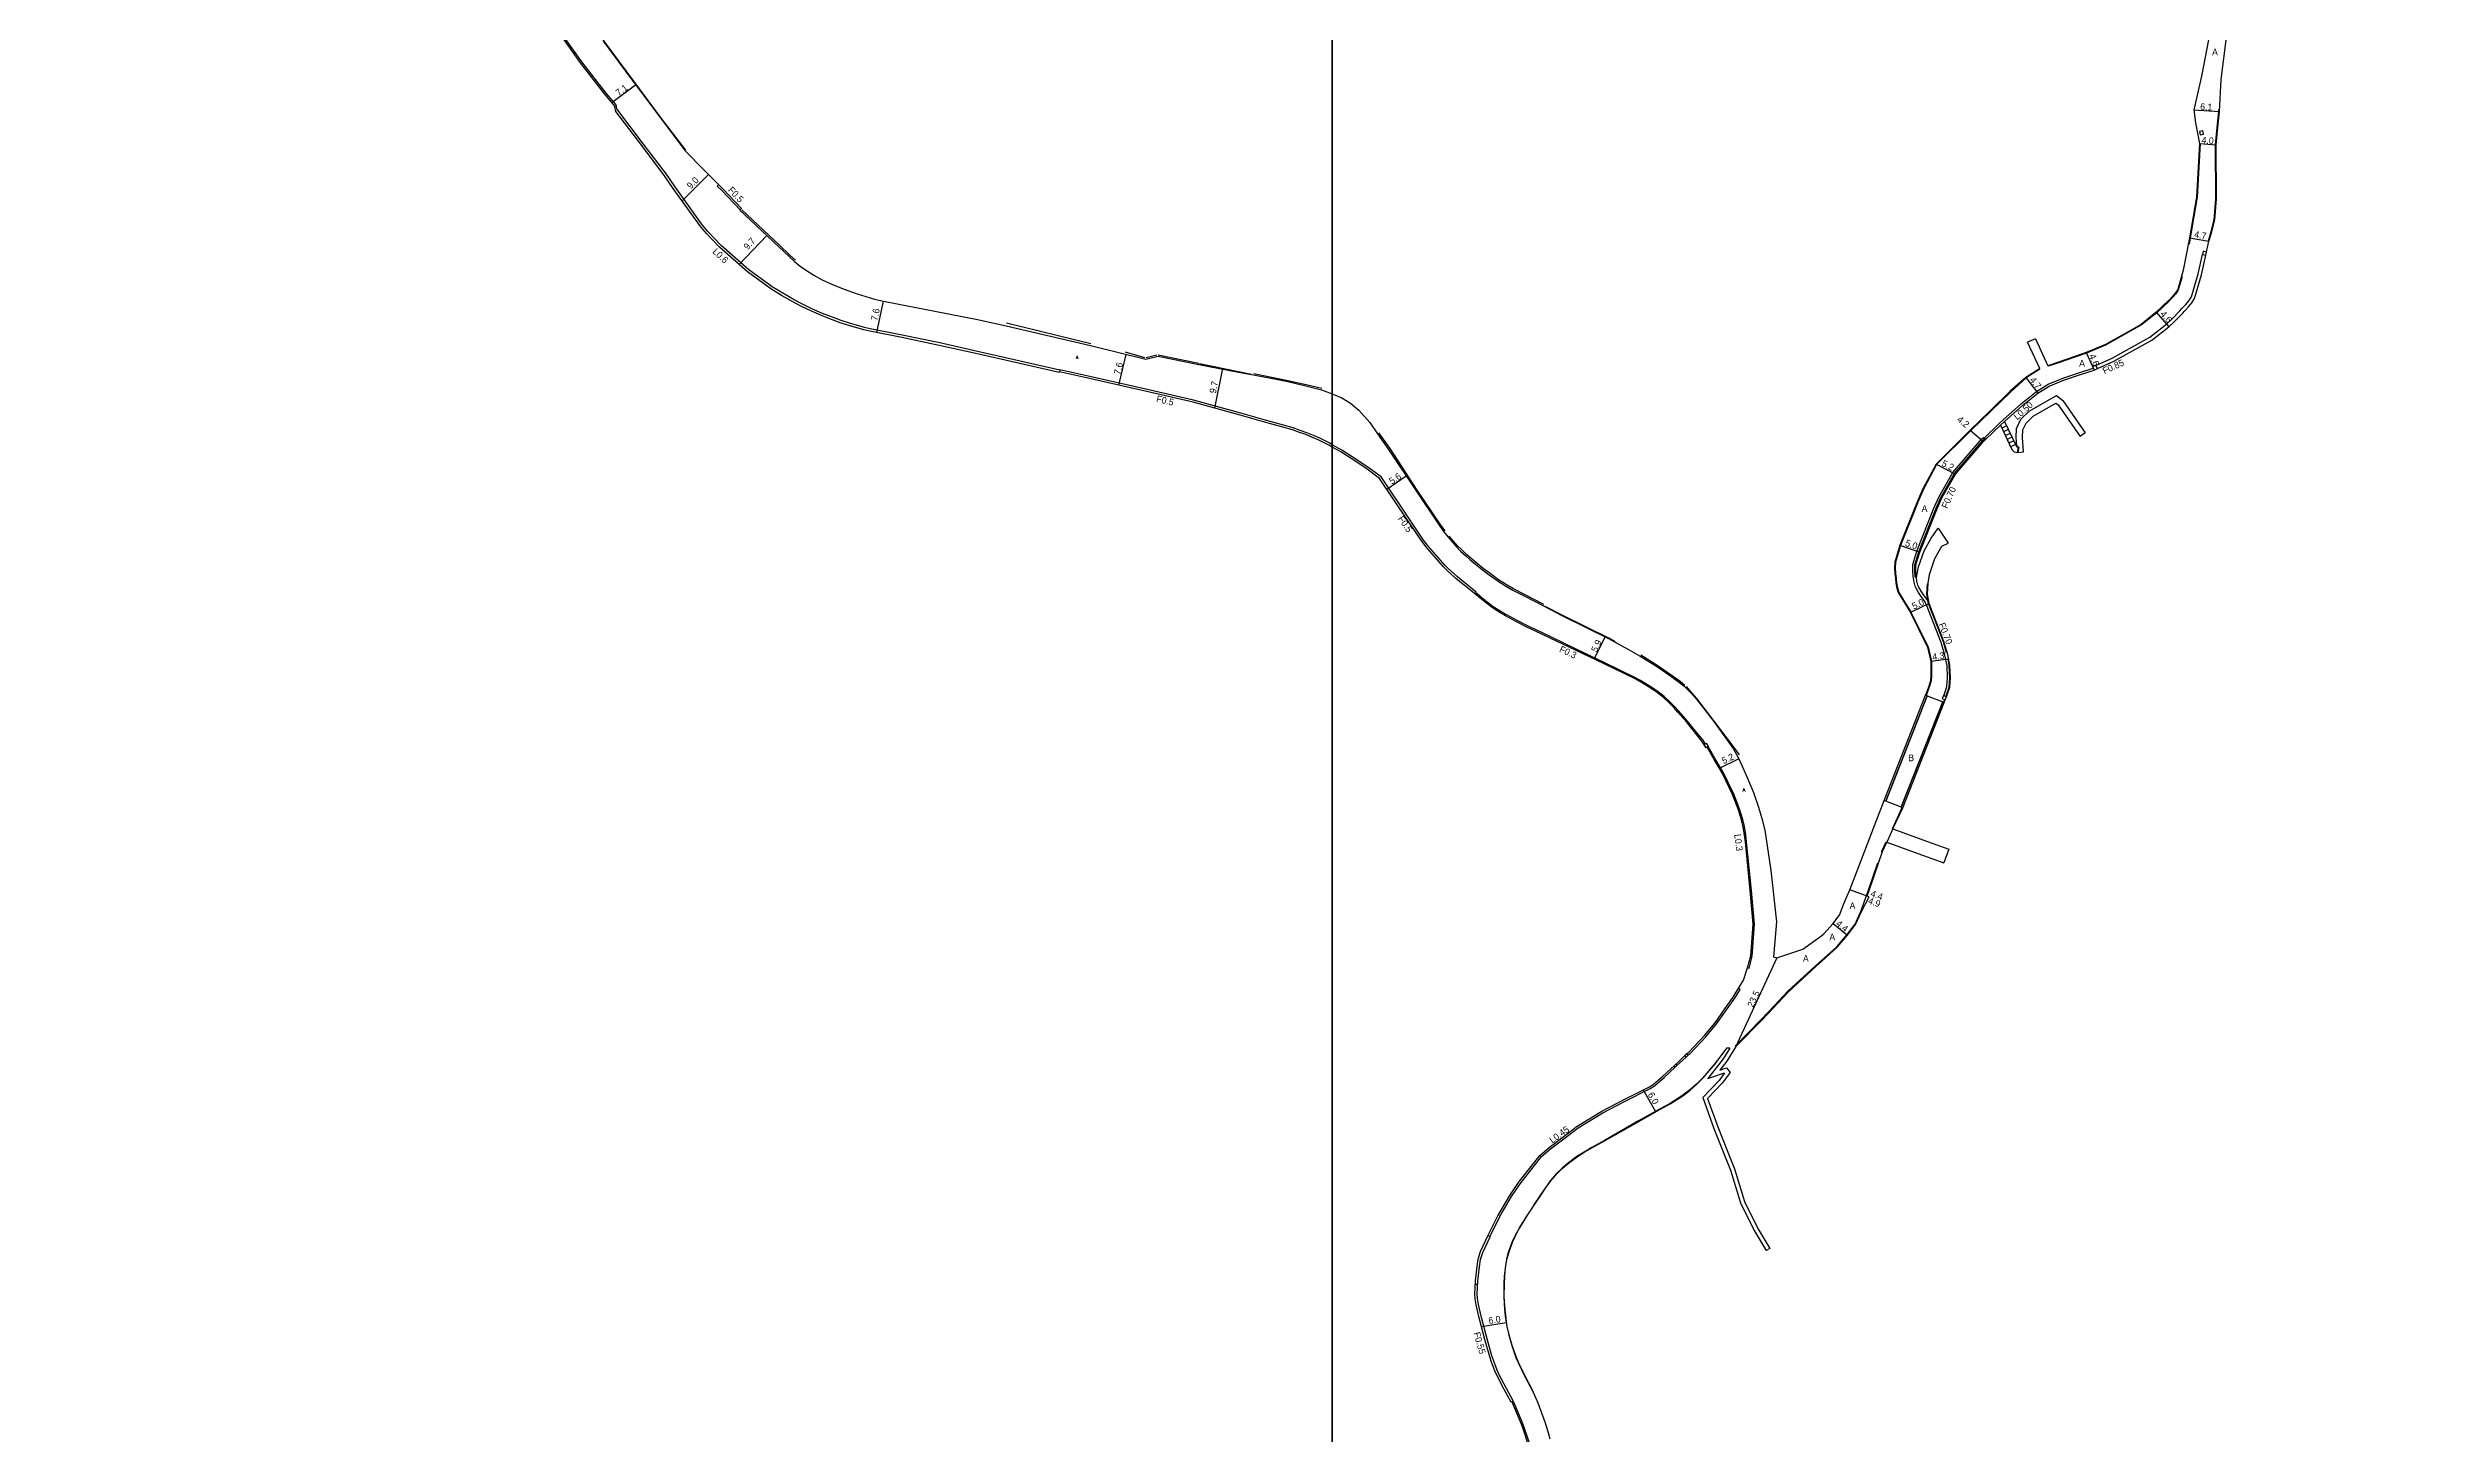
# Model space of a CAD drawing. Header units: metres. Extents: x -20000 to -16000, y -99000 to -96000.
# Drawn here: x -17908 to -17334, y -98171 to -97838 of the extents above; entities that cross this region are included whole.
import ezdxf

# ---------------------------------------------------------------- set-up
doc = ezdxf.new("R2010")
doc.units = ezdxf.units.M
doc.header["$LTSCALE"] = 2.5
for name, color, linetype in [('その他', 7, 'Continuous'), ('側溝・桝', 7, 'Continuous'), ('図郭', 7, 'Continuous'), ('幅員', 7, 'Continuous'), ('歩道・分離帯・安全施設', 7, 'Continuous'), ('舗装', 7, 'Continuous'), ('道路', 7, 'Continuous')]:
    doc.layers.add(name, color=color, linetype=linetype)
doc.styles.get("Standard").update_dxf_attribs({"font": ''})
doc.styles.add('YOKO_DECO', font='txt.shx', dxfattribs={"bigfont": 'extfont.shx'})
doc.styles.get('Standard').set_extended_font_data('@MS PGothic')

msp = doc.modelspace()

# ---------------------------------------------------------------- linework, layer by layer
at = {"layer": 'その他', "flags": 128}
for points in [[(-17438.61, -97927.97), (-17439.58, -97928.86)], [(-17439.58, -97928.86), (-17436.81, -97934.65), (-17436.3, -97935.21), (-17435.42, -97935.39)], [(-17438.61, -97927.97), (-17435.76, -97933.94), (-17435.65, -97934.06), (-17435.17, -97934.16)], [(-17435.17, -97934.16), (-17435.42, -97935.39)]]:
    msp.add_lwpolyline(points, dxfattribs=at)
at = {"layer": 'その他'}
for points in [[(-17438.12, -97928.99), (-17439.26, -97929.54)], [(-17437.69, -97929.89), (-17438.83, -97930.44)], [(-17437.26, -97930.8), (-17438.39, -97931.34)], [(-17436.83, -97931.7), (-17437.96, -97932.24)], [(-17436.4, -97932.6), (-17437.53, -97933.14)], [(-17435.96, -97933.5), (-17437.1, -97934.05)], [(-17435.3, -97934.13), (-17435.55, -97935.36)]]:
    msp.add_lwpolyline(points, dxfattribs=at)
at = {"layer": '側溝・桝'}
for points in [[(-17665.39, -97915.65), (-17674.9, -97913.49), (-17686.17, -97910.92), (-17694.19, -97909.11), (-17703.21, -97907.22), (-17710.9, -97905.68), (-17712.26, -97905.36), (-17715.91, -97904.32), (-17717.92, -97903.7), (-17719.98, -97902.94), (-17722.39, -97902), (-17724.92, -97900.88), (-17727.16, -97899.8), (-17729.2, -97898.75), (-17731.93, -97897.18), (-17734.44, -97895.61), (-17740.03, -97891.58), (-17746.67, -97885.67), (-17748.32, -97883.99), (-17749.8, -97882.46), (-17751.38, -97880.53), (-17757.7, -97871.65), (-17759.83, -97868.61), (-17765.31, -97861.35), (-17771.74, -97852.91), (-17771.94, -97851.98), (-17774.28, -97849.12), (-17780.14, -97841.65), (-17784.97, -97834.87)], [(-17747.25, -97871.1), (-17747.62, -97871.48), (-17746.57, -97872.52), (-17742.17, -97877.18)], [(-17600, -97933.52), (-17600.61, -97933.17), (-17601.68, -97932.6), (-17602.96, -97931.97), (-17604.52, -97931.29), (-17606.13, -97930.64), (-17607.66, -97930.09), (-17609.38, -97929.5), (-17616.33, -97927.56), (-17621.93, -97925.97), (-17633.27, -97922.82), (-17644.77, -97920.18), (-17658.91, -97917.02), (-17665.37, -97915.57), (-17665.49, -97916.06)], [(-17510.44, -98005.32), (-17510.98, -98004.46), (-17513.07, -98001.85), (-17514.67, -97999.85), (-17516.75, -97997.51), (-17517.75, -97996.41), (-17519, -97995.14), (-17520.29, -97994), (-17522.06, -97992.62), (-17523.87, -97991.37), (-17525.99, -97990.11), (-17527.31, -97989.38), (-17534.56, -97985.86), (-17541.44, -97982.58), (-17547.55, -97979.67), (-17551.21, -97977.92), (-17552.95, -97977.11), (-17555.63, -97975.76), (-17558.23, -97974.31), (-17559.55, -97973.56), (-17561.35, -97972.42), (-17563.5, -97970.75), (-17565.22, -97969.34), (-17565.54, -97969.09), (-17565.4, -97968.92), (-17569.94, -97965.27), (-17572.13, -97963.28), (-17572.92, -97962.52), (-17576.84, -97958.05), (-17578.11, -97956.41), (-17581.48, -97951.36), (-17588.24, -97941.25), (-17591.66, -97938.77), (-17595.19, -97936.41), (-17597.69, -97934.84), (-17600, -97933.52)], [(-17500.26, -98059.12), (-17499.92, -98059.2), (-17499.15, -98056.27), (-17498.61, -98048.64), (-17499.34, -98040.5), (-17500.5, -98028.82), (-17500.72, -98027.2), (-17501.06, -98025.19), (-17501.44, -98023.5), (-17501.81, -98022.2), (-17502.19, -98021.03), (-17502.63, -98019.85), (-17503.59, -98017.38), (-17506.14, -98012.12), (-17508.03, -98008.93), (-17509.73, -98005.94)], [(-17514.55, -98080.02), (-17514.54, -98080.01), (-17514.09, -98079.63), (-17510.31, -98075.62), (-17507.76, -98072.53), (-17505.35, -98069.17), (-17503.35, -98066.35), (-17502.08, -98064.29), (-17502.45, -98064.06)], [(-17562.17, -98123.64), (-17559.78, -98118.82), (-17556.94, -98113.96), (-17554.88, -98110.93), (-17549.74, -98104.4), (-17547.6, -98102.53), (-17544.08, -98099.89), (-17540.93, -98097.47), (-17535.04, -98093.91), (-17530.02, -98091.27), (-17523.64, -98088.03), (-17522.63, -98087.4), (-17520.34, -98085.42), (-17517.63, -98082.91)], [(-17517.23, -98082.55), (-17516.57, -98081.93), (-17515.05, -98080.5)], [(-17556.89, -98163.26), (-17556.53, -98163.06), (-17558.18, -98160.07), (-17559.89, -98156.8), (-17560.39, -98155.63), (-17561.23, -98153.52), (-17561.64, -98152.26), (-17562.81, -98148.17), (-17564.16, -98143), (-17564.85, -98139.88), (-17565.1, -98138.46), (-17565.17, -98137.39), (-17565.04, -98134.28), (-17564.61, -98130.9), (-17564.38, -98129.12), (-17563.85, -98127.4), (-17562.08, -98123.68), (-17562.63, -98123.42)], [(-17556.59, -98163.09), (-17554.53, -98167.83), (-17554.05, -98169.08), (-17552.27, -98174.46), (-17551.98, -98176.3), (-17551.89, -98177.23), (-17551.89, -98178.69), (-17552.1, -98183.62), (-17552.17, -98185.88), (-17552.17, -98188.12), (-17552.03, -98190.24), (-17551.01, -98198.39), (-17550.02, -98207.2), (-17549.05, -98215.71), (-17548.16, -98222.77), (-17548.5, -98222.81)]]:
    msp.add_lwpolyline(points, dxfattribs=at)
at = {"layer": '側溝・桝', "flags": 128}
for points in [[(-17391.6, -97859.15), (-17390.82, -97858.96), (-17391.02, -97858.18), (-17391.79, -97858.38)], [(-17391.05, -97887.87), (-17390.27, -97888.05), (-17390.1, -97887.27), (-17390.88, -97887.09)], [(-17417.11, -97915.64), (-17416.29, -97915.27), (-17416.64, -97914.5), (-17416.66, -97914.45), (-17417.48, -97914.82), (-17417.32, -97915.18)], [(-17453.56, -97994.48), (-17452.82, -97994.77), (-17452.53, -97994.02), (-17453.18, -97993.77), (-17453.28, -97993.73)]]:
    msp.add_lwpolyline(points, close=True, dxfattribs=at)
for points in [[(-17416.64, -97914.5), (-17412.77, -97912.74), (-17403.73, -97907.7), (-17399.66, -97904.55), (-17398.43, -97903.4), (-17396.52, -97901.42), (-17395.91, -97900.78), (-17395.06, -97899.87), (-17394.31, -97898.96), (-17393.73, -97898.06), (-17392.14, -97892.52), (-17391.1, -97887.86), (-17391.05, -97887.87)], [(-17438.94, -97927.59), (-17434.5, -97923.64), (-17430.91, -97920.73), (-17428.09, -97919.01), (-17424.35, -97917.51), (-17420.48, -97916.16), (-17417.32, -97915.18)], [(-17443.43, -97931.84), (-17439.93, -97928.5)], [(-17438.94, -97927.59), (-17439.93, -97928.5)], [(-17438.61, -97927.97), (-17439.58, -97928.86)], [(-17453.18, -97993.77), (-17452.93, -97993.12), (-17452.41, -97991.59), (-17452.25, -97989.51), (-17452.4, -97986.59), (-17452.91, -97984.03), (-17453.8, -97981.01), (-17457.33, -97971.93), (-17457.92, -97970.92), (-17458.59, -97969.96), (-17459.26, -97968.99), (-17459.84, -97967.99), (-17460.06, -97967.48), (-17460.31, -97966.53), (-17460.44, -97965.55), (-17460.49, -97965.1), (-17460.6, -97963.94), (-17460.62, -97962.77), (-17460.58, -97962.29), (-17459.62, -97959.06), (-17455.53, -97948.78), (-17454.28, -97945.97), (-17450.97, -97940.16), (-17444.14, -97932.23), (-17443.68, -97931.82)], [(-17460, -97965.39), (-17460.04, -97965.05), (-17460.15, -97963.91), (-17460.16, -97962.76), (-17460.13, -97962.35), (-17459.2, -97959.21), (-17455.11, -97948.95), (-17453.87, -97946.16), (-17450.59, -97940.42), (-17443.82, -97932.55), (-17443.38, -97932.15)], [(-17443.38, -97932.15), (-17443.68, -97931.82)], [(-17443.08, -97932.2), (-17443.43, -97931.84)], [(-17459.75, -97965.37), (-17460, -97965.39)], [(-17456.7, -97971.62), (-17457.28, -97970.61), (-17457.95, -97969.66), (-17458.61, -97968.7), (-17459.19, -97967.7), (-17459.39, -97967.23), (-17459.63, -97966.31), (-17459.75, -97965.37)]]:
    msp.add_lwpolyline(points, dxfattribs=at)
at = {"layer": '側溝・桝'}
for points in [[(-17510.23, -98005.18), (-17509.73, -98005.94), (-17510.19, -98006.25), (-17510.69, -98005.49)], [(-17517.53, -98082.23), (-17517.23, -98082.55), (-17517.63, -98082.91), (-17517.92, -98082.59)], [(-17514.85, -98079.7), (-17514.55, -98080.02), (-17515.05, -98080.5), (-17515.35, -98080.18)]]:
    msp.add_lwpolyline(points, close=True, dxfattribs=at)
at = {"layer": '図郭'}
for points in [[(-18400, -98400), (-17600, -98400), (-17600, -97800), (-18400, -97800)], [(-17600, -98400), (-16800, -98400), (-16800, -97800), (-17600, -97800)]]:
    msp.add_lwpolyline(points, close=True, dxfattribs=at)
at = {"layer": '幅員'}
for points in [[(-17772.91, -97851.39), (-17767.24, -97847.15)], [(-17756.02, -97875.02), (-17749.72, -97868.65)], [(-17742.35, -97890.3), (-17735.73, -97883.28)], [(-17709.3, -97906.6), (-17707.76, -97899.11)], [(-17651.25, -97919.25), (-17649.43, -97911.86)], [(-17628.21, -97924.75), (-17626.26, -97915.25)], [(-17586.9, -97944.16), (-17582.22, -97941.03)], [(-17537.11, -97985), (-17534.48, -97979.68)], [(-17507.05, -98011.2), (-17502.43, -98008.93)], [(-17525.34, -98088.4), (-17522.42, -98093.61)], [(-17564.18, -98145.15), (-17558.22, -98144.22)]]:
    msp.add_lwpolyline(points, dxfattribs=at)
at = {"layer": '幅員', "flags": 128}
for points in [[(-17393.11, -97853.15), (-17387.02, -97853.52)], [(-17391.75, -97861.24), (-17387.76, -97861.55)], [(-17394.15, -97883.86), (-17389.51, -97884.64)], [(-17402.15, -97901.74), (-17399.11, -97905.2)], [(-17418.96, -97911.43), (-17417.11, -97915.64)], [(-17433.45, -97917.39), (-17430.62, -97921.14)], [(-17446.83, -97930), (-17443.64, -97932.73)], [(-17455.02, -97938.21), (-17450.38, -97940.56)], [(-17463.69, -97957.65), (-17458.96, -97959.29)], [(-17456.7, -97971.62), (-17461.18, -97973.83)], [(-17452.01, -97984.98), (-17456.27, -97985.55)], [(-17471.6, -98041.86), (-17475.74, -98040.35)], [(-17471.13, -98042.03), (-17475.74, -98040.35)], [(-17479.72, -98048.47), (-17476.3, -98051.23)], [(-17493.28, -98056.66), (-17503.13, -98077.99)]]:
    msp.add_lwpolyline(points, dxfattribs=at)
at = {"layer": '歩道・分離帯・安全施設'}
for points in [[(-17755.19, -97862.81), (-17760.74, -97855.52), (-17767.68, -97846.27), (-17774.82, -97836.68), (-17780.21, -97829.29), (-17784.38, -97823.11), (-17788.96, -97816.25), (-17792.38, -97810.91), (-17797.87, -97802.58), (-17799.64, -97800)], [(-17728.88, -97889.26), (-17730.19, -97888.02), (-17732.71, -97885.63), (-17741.72, -97877.12)], [(-17657.96, -97909.28), (-17678.18, -97904.37)], [(-17644.97, -97912.64), (-17649.63, -97911.35)], [(-17642.1, -97912.07), (-17644.63, -97912.68)], [(-17632.02, -97914.06), (-17641.75, -97912.03)], [(-17619.4, -97916.64), (-17622.47, -97916.03), (-17631.88, -97914.1)], [(-17602.47, -97920.03), (-17606.27, -97919.16), (-17610.64, -97918.19), (-17613.41, -97917.63), (-17618.85, -97916.54)], [(-17572.91, -97954.2), (-17573.9, -97952.87), (-17579.57, -97944.4), (-17586.12, -97934.43), (-17588.8, -97930.69)], [(-17549.17, -97971.91), (-17553.84, -97969.51), (-17556.49, -97968.12), (-17557.98, -97967.27), (-17560.04, -97965.96), (-17562.11, -97964.47), (-17563.73, -97963.26), (-17566.67, -97960.86), (-17567.71, -97959.93), (-17568.9, -97958.79), (-17569.89, -97957.76), (-17571.92, -97955.46)], [(-17532.03, -97980.81), (-17533.61, -97979.99), (-17544.5, -97974.59), (-17548.87, -97972.33)], [(-17515.35, -97991.3), (-17516.48, -97990.39), (-17518.35, -97989), (-17521.51, -97986.81), (-17523.08, -97985.78), (-17525.88, -97984.01)], [(-17502.25, -98007.97), (-17503.52, -98006.23), (-17508.32, -97999.88), (-17512.45, -97994.47), (-17513.57, -97993.15), (-17514.92, -97991.58)], [(-17551.56, -98116.09), (-17549.88, -98113.6), (-17548.66, -98111.76), (-17547.52, -98110.2), (-17546.1, -98108.54), (-17544.76, -98107.23), (-17543.27, -98105.95), (-17541.21, -98104.46), (-17539.48, -98103.37), (-17537.66, -98102.29), (-17534.63, -98100.59), (-17526.39, -98095.95), (-17521.33, -98093.13), (-17518.84, -98091.74), (-17517.73, -98091.05), (-17515.82, -98089.78), (-17514.16, -98088.51), (-17512.48, -98087.05), (-17510.99, -98085.57), (-17509.98, -98084.4), (-17508.91, -98083.15), (-17508.26, -98082.38), (-17506.47, -98079.97), (-17505.3, -98078.38)], [(-17551.68, -98160.92), (-17553.82, -98156.79), (-17555.2, -98153.96), (-17555.77, -98152.62), (-17556.8, -98149.76), (-17557.3, -98148.09), (-17557.62, -98146.84), (-17557.97, -98145.2), (-17558.24, -98143.25), (-17558.49, -98141.12), (-17558.68, -98138.08), (-17558.67, -98134.78), (-17558.58, -98133.23), (-17558.47, -98131.84), (-17558.33, -98130.65), (-17558.07, -98129.08), (-17557.55, -98127.23), (-17556.72, -98124.93), (-17556.08, -98123.58), (-17555.6, -98122.63), (-17555, -98121.53), (-17553.15, -98118.49)], [(-17565.26, -98135.12), (-17565.61, -98135.1)]]:
    msp.add_lwpolyline(points, dxfattribs=at)
at = {"layer": '歩道・分離帯・安全施設', "flags": 128}
for points in [[(-17389.66, -97884.62), (-17389.66, -97884.6), (-17388.98, -97882.36), (-17388.27, -97879.55), (-17387.87, -97874.53), (-17387.91, -97861.55), (-17387.49, -97856.59), (-17387.17, -97853.51), (-17387.14, -97853.04)], [(-17391.6, -97861.25), (-17392.33, -97874.14), (-17394, -97883.89), (-17394.3, -97885.41)], [(-17395.98, -97893.23), (-17396.88, -97896.34), (-17397.49, -97897.28), (-17398.22, -97898.12), (-17398.98, -97898.93), (-17399.1, -97899.04), (-17402.05, -97901.85), (-17405.7, -97904.79), (-17414.32, -97909.6), (-17418.91, -97911.57), (-17421.7, -97912.51), (-17425.61, -97913.87), (-17428.05, -97914.71)], [(-17430.12, -97915.42), (-17433.36, -97917.51), (-17437.11, -97920.81), (-17441.92, -97925.5), (-17446.72, -97930.1), (-17454.9, -97938.31), (-17458.04, -97944.21), (-17459.35, -97947.16), (-17463.54, -97957.7), (-17464.75, -97961.76), (-17464.82, -97963.11), (-17464.74, -97964.46), (-17464.63, -97965.54), (-17464.5, -97966.72), (-17464.32, -97967.9), (-17464, -97968.99), (-17461.05, -97973.76), (-17456.96, -97982.07), (-17456.12, -97985.53), (-17456.11, -97987.47), (-17456.14, -97989.04), (-17456.23, -97990.23), (-17456.67, -97991.73), (-17457.39, -97993.71)], [(-17459.91, -97965.3), (-17459.94, -97965.04), (-17460.05, -97963.91), (-17460.06, -97962.76), (-17460.03, -97962.36), (-17459.1, -97959.24), (-17455.02, -97948.99), (-17453.78, -97946.2), (-17450.51, -97940.48), (-17443.75, -97932.62), (-17443.32, -97932.23)], [(-17456.83, -97971.68), (-17457.23, -97969.43), (-17457.08, -97966.95)], [(-17452.51, -97983.46), (-17453.28, -97980.83), (-17456.83, -97971.68)], [(-17452.67, -97993.97), (-17452.42, -97993.31), (-17451.87, -97991.7), (-17451.7, -97989.52), (-17451.85, -97986.52), (-17452.16, -97984.96)], [(-17453.21, -97995.37), (-17452.96, -97994.71)], [(-17465.5, -98025.69), (-17463.17, -98020.62)], [(-17468.07, -98031.3), (-17468.01, -98031.13), (-17466.97, -98028.88)], [(-17473.54, -98046.6), (-17473.06, -98045.54), (-17471.1, -98039.98), (-17468.98, -98033.92)], [(-17482.44, -98057.26), (-17478.88, -98054.05), (-17476.41, -98051.13), (-17474.47, -98048.62), (-17473.54, -98046.6)], [(-17493.79, -98068.14), (-17490.59, -98064.73), (-17483.95, -98058.62), (-17482.44, -98057.26)], [(-17503.23, -98077.89), (-17496.98, -98071.53), (-17493.79, -98068.14)]]:
    msp.add_lwpolyline(points, dxfattribs=at)
at = {"layer": '舗装', "flags": 128}
msp.add_lwpolyline([(-17465.37, -98025.76), (-17466.84, -98028.95)], dxfattribs=at)
at = {"layer": '道路'}
for points in [[(-17600, -97934.1), (-17600.85, -97933.61), (-17601.91, -97933.06), (-17603.18, -97932.43), (-17604.72, -97931.76), (-17606.31, -97931.11), (-17607.82, -97930.57), (-17609.53, -97929.99), (-17616.46, -97928.04), (-17622.07, -97926.46), (-17633.4, -97923.31), (-17644.88, -97920.68), (-17659.02, -97917.51), (-17665.49, -97916.06), (-17665.52, -97916.22), (-17675.03, -97914.06), (-17686.3, -97911.49), (-17694.32, -97909.68), (-17703.33, -97907.8), (-17711.02, -97906.25), (-17712.41, -97905.93), (-17716.08, -97904.88), (-17718.11, -97904.25), (-17720.19, -97903.49), (-17722.62, -97902.54), (-17725.17, -97901.41), (-17727.42, -97900.32), (-17729.48, -97899.26), (-17732.23, -97897.69), (-17734.77, -97896.1), (-17740.39, -97892.04), (-17747.07, -97886.09), (-17748.73, -97884.4), (-17750.24, -97882.85), (-17751.85, -97880.88), (-17758.18, -97871.99), (-17760.31, -97868.95), (-17765.78, -97861.71), (-17772.01, -97853.52), (-17772.24, -97852.41), (-17772.15, -97852.32), (-17774.59, -97849.36), (-17780.45, -97841.88), (-17785.29, -97835.1)], [(-17774.96, -97836.77), (-17767.83, -97846.37), (-17760.89, -97855.65), (-17755.31, -97862.95), (-17751.03, -97867.36), (-17746.19, -97872.15), (-17741.78, -97876.81), (-17742.18, -97877.19), (-17732.92, -97885.92), (-17730.39, -97888.32), (-17729.11, -97889.55), (-17727.72, -97890.66), (-17726.43, -97891.56), (-17724.43, -97892.81), (-17722.45, -97893.91), (-17719.96, -97895.08), (-17717.41, -97896.1), (-17714.04, -97897.3), (-17709.92, -97898.57), (-17707.76, -97899.11), (-17688.86, -97902.72), (-17685.16, -97903.51), (-17678.27, -97905), (-17658.03, -97909.74), (-17644.73, -97913.01), (-17641.8, -97912.27), (-17632.06, -97914.24), (-17622.49, -97916.11), (-17619.41, -97916.7), (-17613.44, -97917.82), (-17610.67, -97918.38), (-17606.32, -97919.37), (-17602.58, -97920.38), (-17600, -97921.28)], [(-17438.61, -97927.97), (-17434.18, -97924.02), (-17430.62, -97921.14), (-17427.87, -97919.46), (-17424.17, -97917.98), (-17420.33, -97916.64), (-17417.11, -97915.64), (-17416.29, -97915.27), (-17412.38, -97913.5), (-17403.26, -97908.41), (-17399.11, -97905.2), (-17397.83, -97904.01), (-17395.9, -97902.01), (-17395.29, -97901.36), (-17394.43, -97900.43), (-17393.62, -97899.46), (-17392.95, -97898.41), (-17391.31, -97892.73), (-17390.27, -97888.05), (-17389.51, -97884.64), (-17388.84, -97882.4), (-17388.12, -97879.58), (-17387.72, -97874.53), (-17387.76, -97861.55), (-17387.34, -97856.61), (-17387.02, -97853.52), (-17386.55, -97845.84), (-17385.21, -97835.12)], [(-17600, -97921.28), (-17599.98, -97921.28), (-17597.72, -97922.28), (-17595.58, -97923.56), (-17593.6, -97925.27), (-17590.93, -97928.19), (-17589.1, -97930.89), (-17586.46, -97934.68), (-17579.84, -97944.59), (-17574.16, -97953.08), (-17573.17, -97954.4), (-17572.17, -97955.71), (-17570.17, -97958.01), (-17569.17, -97959.05), (-17567.95, -97960.18), (-17566.9, -97961.13), (-17563.95, -97963.54), (-17562.35, -97964.74), (-17560.18, -97966.27), (-17558.13, -97967.53), (-17556.61, -97968.41), (-17553.95, -97969.8), (-17549.31, -97972.23), (-17544.54, -97974.69), (-17533.66, -97980.08), (-17532.07, -97980.9), (-17528.84, -97982.68), (-17526.03, -97984.26), (-17523.22, -97986.05), (-17521.66, -97987.04), (-17518.5, -97989.24), (-17516.61, -97990.6), (-17515.47, -97991.49), (-17513.72, -97993.26), (-17512.56, -97994.58), (-17508.41, -97999.95), (-17503.73, -98006.42), (-17502.58, -98008.62), (-17501.57, -98010.67), (-17500.34, -98013.39), (-17498.84, -98017.04), (-17497.62, -98020.56), (-17496.82, -98023.21), (-17496.17, -98026.05), (-17494.7, -98035.73), (-17493.37, -98048.09), (-17494.02, -98056.44), (-17493.28, -98056.66)], [(-17510.19, -98006.25), (-17511.24, -98004.65), (-17513.32, -98002.04), (-17514.91, -98000.06), (-17516.99, -97997.72), (-17517.98, -97996.63), (-17519.22, -97995.37), (-17520.5, -97994.24), (-17522.25, -97992.87), (-17524.05, -97991.64), (-17526.15, -97990.39), (-17527.45, -97989.66), (-17534.7, -97986.15), (-17541.58, -97982.87), (-17547.68, -97979.96), (-17551.34, -97978.2), (-17553.09, -97977.4), (-17555.78, -97976.04), (-17558.39, -97974.59), (-17559.72, -97973.84), (-17561.53, -97972.68), (-17563.7, -97971), (-17565.42, -97969.59), (-17570.29, -97965.68), (-17572.5, -97963.66), (-17573.3, -97962.86), (-17577.23, -97958.37), (-17578.52, -97956.7), (-17581.9, -97951.64), (-17588.61, -97941.61), (-17591.95, -97939.18), (-17595.47, -97936.83), (-17597.95, -97935.27), (-17600, -97934.1)], [(-17550.12, -98104.11), (-17547.88, -98102.19), (-17544.35, -98099.54), (-17541.18, -98097.11), (-17535.26, -98093.53), (-17530.22, -98090.88), (-17523.85, -98087.65), (-17522.88, -98087.04), (-17520.63, -98085.1), (-17516.87, -98081.62), (-17514.83, -98079.69), (-17514.39, -98079.31), (-17510.64, -98075.33), (-17508.1, -98072.26), (-17505.71, -98068.91), (-17503.72, -98066.11), (-17501.87, -98063.11), (-17501.3, -98062.04), (-17500.26, -98059.12), (-17499.49, -98056.2), (-17498.9, -98048.62), (-17499.66, -98040.53), (-17500.82, -98028.85), (-17501.04, -98027.24), (-17501.37, -98025.25), (-17501.75, -98023.58), (-17502.12, -98022.29), (-17502.5, -98021.14), (-17502.93, -98019.97), (-17503.89, -98017.51), (-17506.42, -98012.28), (-17508.31, -98009.09), (-17510, -98006.12), (-17510.19, -98006.25)], [(-17504.51, -98078.35), (-17505.36, -98078.35), (-17506.49, -98079.91), (-17508.33, -98082.29), (-17509, -98083.1), (-17510.03, -98084.37), (-17511.05, -98085.5), (-17512.55, -98086.98), (-17514.22, -98088.44), (-17515.86, -98089.69), (-17517.78, -98090.96), (-17518.88, -98091.66), (-17521.4, -98093.04), (-17526.44, -98095.86), (-17534.62, -98100.54), (-17537.67, -98102.23), (-17539.52, -98103.32), (-17541.24, -98104.4), (-17543.3, -98105.88), (-17544.81, -98107.18), (-17546.17, -98108.48), (-17547.58, -98110.14), (-17548.71, -98111.72), (-17549.93, -98113.58), (-17551.58, -98116.07), (-17553.19, -98118.46), (-17555.06, -98121.49), (-17555.66, -98122.59), (-17556.15, -98123.54), (-17556.8, -98124.9), (-17557.67, -98127.2), (-17558.18, -98129.06), (-17558.42, -98130.63), (-17558.58, -98131.84), (-17558.68, -98133.22), (-17558.77, -98134.79), (-17558.79, -98138.1), (-17558.61, -98141.12), (-17558.37, -98143.26), (-17558.06, -98145.2), (-17557.7, -98146.84), (-17557.39, -98148.1), (-17556.88, -98149.78), (-17555.88, -98152.64), (-17555.3, -98153.99), (-17553.92, -98156.84), (-17551.79, -98160.98), (-17550.62, -98163.48), (-17548.91, -98168.28), (-17548.24, -98170.36), (-17547.73, -98172.12)], [(-17504.51, -98078.35), (-17506.12, -98080.95), (-17509.82, -98085.62), (-17505.79, -98084.3)], [(-17556.89, -98163.26), (-17557.04, -98163.34), (-17558.69, -98160.35), (-17560.41, -98157.05), (-17560.92, -98155.85), (-17561.78, -98153.71), (-17562.19, -98152.43), (-17563.34, -98148.3), (-17564.72, -98143.14), (-17565.42, -98139.99), (-17565.67, -98138.53), (-17565.75, -98137.39), (-17565.62, -98134.23), (-17565.18, -98130.82), (-17564.94, -98128.99), (-17564.39, -98127.19), (-17562.63, -98123.42), (-17560.2, -98118.59), (-17557.34, -98113.71), (-17555.26, -98110.65), (-17550.12, -98104.11)], [(-17556.89, -98163.26), (-17554.85, -98167.96), (-17554.37, -98169.2), (-17552.61, -98174.54), (-17552.32, -98176.34), (-17552.24, -98177.25), (-17552.23, -98178.69), (-17552.44, -98183.61), (-17552.51, -98185.87), (-17552.51, -98188.13), (-17552.37, -98190.27), (-17551.35, -98198.43), (-17550.36, -98207.24), (-17549.38, -98215.75), (-17548.5, -98222.81), (-17549.76, -98225.75)]]:
    msp.add_lwpolyline(points, dxfattribs=at)
at = {"layer": '道路', "flags": 128}
for points in [[(-17389.23, -97834.3), (-17391.29, -97845.07), (-17393.11, -97853.15), (-17392.77, -97856.23), (-17391.75, -97861.24), (-17392.48, -97874.12), (-17394.15, -97883.86), (-17395.67, -97891.6), (-17397.02, -97896.27), (-17397.61, -97897.19), (-17398.33, -97898.02), (-17399.09, -97898.82), (-17399.2, -97898.94), (-17402.15, -97901.74), (-17405.78, -97904.67), (-17414.39, -97909.47), (-17418.96, -97911.43), (-17421.75, -97912.37), (-17425.66, -97913.73), (-17428.18, -97914.59)], [(-17431.19, -97908.13), (-17433.08, -97908.93)], [(-17430.13, -97915.26), (-17433.08, -97908.93)], [(-17430.13, -97915.26), (-17433.08, -97908.93)], [(-17431.19, -97908.13), (-17428.18, -97914.59)], [(-17431.19, -97908.13), (-17428.18, -97914.59)], [(-17430.13, -97915.26), (-17430.19, -97915.28), (-17433.45, -97917.39), (-17437.21, -97920.7), (-17442.03, -97925.39), (-17446.83, -97930), (-17455.02, -97938.21), (-17458.17, -97944.14), (-17459.49, -97947.1), (-17463.69, -97957.65), (-17464.9, -97961.74), (-17464.97, -97963.09), (-17464.89, -97964.46), (-17464.78, -97965.56), (-17464.65, -97966.75), (-17464.46, -97967.93), (-17464.14, -97969.04), (-17461.18, -97973.83), (-17457.1, -97982.12), (-17456.27, -97985.55), (-17456.26, -97987.46), (-17456.29, -97989.03), (-17456.38, -97990.21), (-17456.81, -97991.69), (-17457.53, -97993.66)], [(-17435.17, -97934.16), (-17435.65, -97933.68), (-17435.77, -97931.82), (-17435.72, -97929.6), (-17434.65, -97927.43), (-17432.64, -97925.46), (-17426.15, -97921.73), (-17424.59, -97922.92), (-17419.21, -97930.69)], [(-17459.75, -97965.37), (-17459.79, -97965.03), (-17459.9, -97963.9), (-17459.91, -97962.76), (-17459.88, -97962.38), (-17458.96, -97959.29), (-17454.88, -97949.05), (-17453.64, -97946.26), (-17450.38, -97940.56), (-17443.64, -97932.73), (-17443.08, -97932.2), (-17439.58, -97928.86)], [(-17439.58, -97928.86), (-17436.81, -97934.65), (-17436.3, -97935.21), (-17435.42, -97935.39)], [(-17438.61, -97927.97), (-17435.76, -97933.94), (-17435.65, -97934.06), (-17435.17, -97934.16)], [(-17435.42, -97935.39), (-17434.05, -97935.25), (-17434.27, -97931.79), (-17434.22, -97929.96), (-17433.42, -97928.32), (-17431.73, -97926.66), (-17426.26, -97923.53), (-17425.69, -97923.96), (-17420.44, -97931.54)], [(-17419.21, -97930.69), (-17420.44, -97931.54)], [(-17459.75, -97965.37), (-17459.21, -97962.82), (-17457.92, -97958.97), (-17456.24, -97955.99), (-17454.51, -97953.54)], [(-17456.7, -97971.62), (-17457.08, -97969.42), (-17456.92, -97966.77), (-17456.62, -97964.69), (-17455.33, -97960.84), (-17453.65, -97957.86), (-17452.14, -97957.15)], [(-17454.51, -97953.54), (-17452.14, -97957.15)], [(-17453.07, -97995.42), (-17452.82, -97994.77), (-17452.53, -97994.02), (-17452.27, -97993.36), (-17451.72, -97991.73), (-17451.55, -97989.52), (-17451.7, -97986.5), (-17452.23, -97983.86), (-17453.14, -97980.78), (-17456.7, -97971.62)], [(-17467.5, -98018.92), (-17457.53, -97993.66)], [(-17457.53, -97993.66), (-17457.16, -97993.81), (-17467.12, -98019.07), (-17467.5, -98018.92)], [(-17467.12, -98019.07), (-17457.16, -97993.81)], [(-17463.4, -98020.53), (-17453.44, -97995.28)], [(-17463.03, -98020.68), (-17463.4, -98020.53), (-17453.44, -97995.28), (-17453.07, -97995.42)], [(-17463.03, -98020.68), (-17453.07, -97995.42)], [(-17457.16, -97993.81), (-17457.53, -97993.66)], [(-17453.44, -97995.28), (-17453.07, -97995.42)], [(-17478.38, -98046.6), (-17478.25, -98046.42), (-17477.11, -98043.53), (-17475.74, -98040.35), (-17473.21, -98033.73), (-17470.83, -98027.69), (-17467.5, -98018.92)], [(-17467.12, -98019.07), (-17467.5, -98018.92)], [(-17465.37, -98025.76), (-17463.03, -98020.68)], [(-17463.4, -98020.53), (-17463.03, -98020.68)], [(-17465.37, -98025.76), (-17459.08, -98028.04), (-17451.97, -98030.61)], [(-17471.6, -98041.86), (-17470.96, -98040.03), (-17467.87, -98031.19), (-17466.84, -98028.95)], [(-17466.84, -98028.95), (-17460.27, -98031.33), (-17453.16, -98033.9)], [(-17451.97, -98030.61), (-17453.16, -98033.9)], [(-17473.38, -98046.6), (-17472.92, -98045.59), (-17471.13, -98042.03), (-17471.6, -98041.86)], [(-17482.44, -98051.31), (-17481.97, -98050.97), (-17479.72, -98048.47), (-17478.38, -98046.6)], [(-17482.44, -98057.46), (-17478.78, -98054.15), (-17476.3, -98051.23), (-17474.34, -98048.69), (-17473.38, -98046.6)], [(-17493.28, -98056.66), (-17487.02, -98054.62), (-17482.44, -98051.31)], [(-17503.13, -98077.99), (-17496.87, -98071.64), (-17490.49, -98064.84), (-17483.85, -98058.73), (-17482.44, -98057.46)], [(-17503.13, -98077.99), (-17505.28, -98081.51), (-17506.97, -98083.63), (-17505.36, -98083.11), (-17504.46, -98084.18), (-17506.37, -98086.76), (-17509.9, -98090.48), (-17507.42, -98097.28), (-17505.02, -98103.31), (-17503.44, -98107.36), (-17501.05, -98115.15), (-17497.81, -98121.65), (-17494.95, -98126.47)], [(-17505.79, -98084.3), (-17507.14, -98086.12), (-17511.05, -98090.24), (-17508.36, -98097.63), (-17505.96, -98103.66), (-17504.39, -98107.69), (-17501.98, -98115.52), (-17498.69, -98122.13), (-17495.81, -98126.98)], [(-17494.95, -98126.47), (-17495.81, -98126.98)]]:
    msp.add_lwpolyline(points, dxfattribs=at)
msp.add_lwpolyline([(-17457.16, -97993.81), (-17453.44, -97995.28), (-17463.4, -98020.53), (-17467.12, -98019.07)], close=True, dxfattribs=at)

# ---------------------------------------------------------------- texts
at = {"layer": '側溝・桝'}
for s, rotation, p in [('F0.5', 313, (-17745.17, -97872.49)), ('L0.6', 317, (-17748.9, -97887.36)), ('F0.85', 24.34795, (-17414.6, -97916.62)), ('F0.5', 347, (-17642.34, -97923.23)), ('L0.50', 41.66198, (-17435.53, -97927.7)), ('F0.70', 66.01841, (-17452.33, -97948.99)), ('F0.5', 304, (-17584.3, -97951.28)), ('F0.70', 291.21158, (-17454.44, -97976.63)), ('F0.3', 335, (-17545.61, -97983.18)), ('L0.3', 277, (-17503.5, -98027.09)), ('L0.45', 36.08825, (-17547.15, -98101.32)), ('F0.55', 285.63975, (-17566.09, -98146.77))]:
    msp.add_text(s, height=1.6, rotation=rotation, dxfattribs=at).set_placement(p)
at = {"layer": '幅員'}
for s, rotation, p in [('7.1', 37, (-17771.27, -97849.9)), ('6.1', 356.55508, (-17391.66, -97853.14)), ('4.0', 355.52231, (-17391.34, -97861.17)), ('9.0', 45, (-17753.99, -97872.26)), ('4.7', 350.45327, (-17393.14, -97883.78)), ('9.7', 47, (-17740.32, -97886.89)), ('7.6', 78, (-17709.2, -97903.86)), ('4.6', 311.2193, (-17401.35, -97902.27)), ('7.6', 76, (-17650.9, -97916.83)), ('4.6', 293.67298, (-17418.36, -97912.18)), ('9.7', 78, (-17627.95, -97921.32)), ('4.7', 307.11098, (-17432.66, -97918.02)), ('4.2', 319.39464, (-17450.14, -97927.71)), ('5.6', 34, (-17585.67, -97943.13)), ('5.2', 333.16256, (-17453.84, -97938.53)), ('5.0', 340.86268, (-17462.58, -97957.77)), ('5.0', 26.3514, (-17460.32, -97973.13)), ('5.9', 64, (-17536.5, -97983.47)), ('4.3', 7.60367, (-17455.82, -97985.26)), ('5.2', 26, (-17505.99, -98010.24)), ('4.9', 339.97685, (-17471.48, -98043.62)), ('4.4', 339.93077, (-17470.89, -98041.89)), ('4.4', 321.19709, (-17479.19, -98048.77)), ('23.5', 65.22201, (-17498.96, -98068.74)), ('6.0', 299, (-17524.31, -98089.51)), ('6.0', 9, (-17562.34, -98144.6))]:
    msp.add_text(s, height=1.6, rotation=rotation, dxfattribs=at).set_placement(p)
at = {"layer": '舗装'}
for s, p in [('A', (-17388.77, -97840.05)), ('A', (-17420.69, -97914.78)), ('A', (-17458.49, -97949.65)), ('B', (-17461.7, -98009.49)), ('A', (-17475.8, -98044.99)), ('A', (-17480.65, -98052.49)), ('A', (-17487, -98057.64))]:
    msp.add_text(s, height=1.6, dxfattribs=at).set_placement(p)
at = {"layer": '舗装', "style": 'YOKO_DECO'}
for p in [(-17661.53, -97912.92, 225.7), (-17501.43, -98016.73, 217.96)]:
    msp.add_text('A', height=0.75, dxfattribs=at).set_placement(p)

doc.saveas('drawing.dxf')
